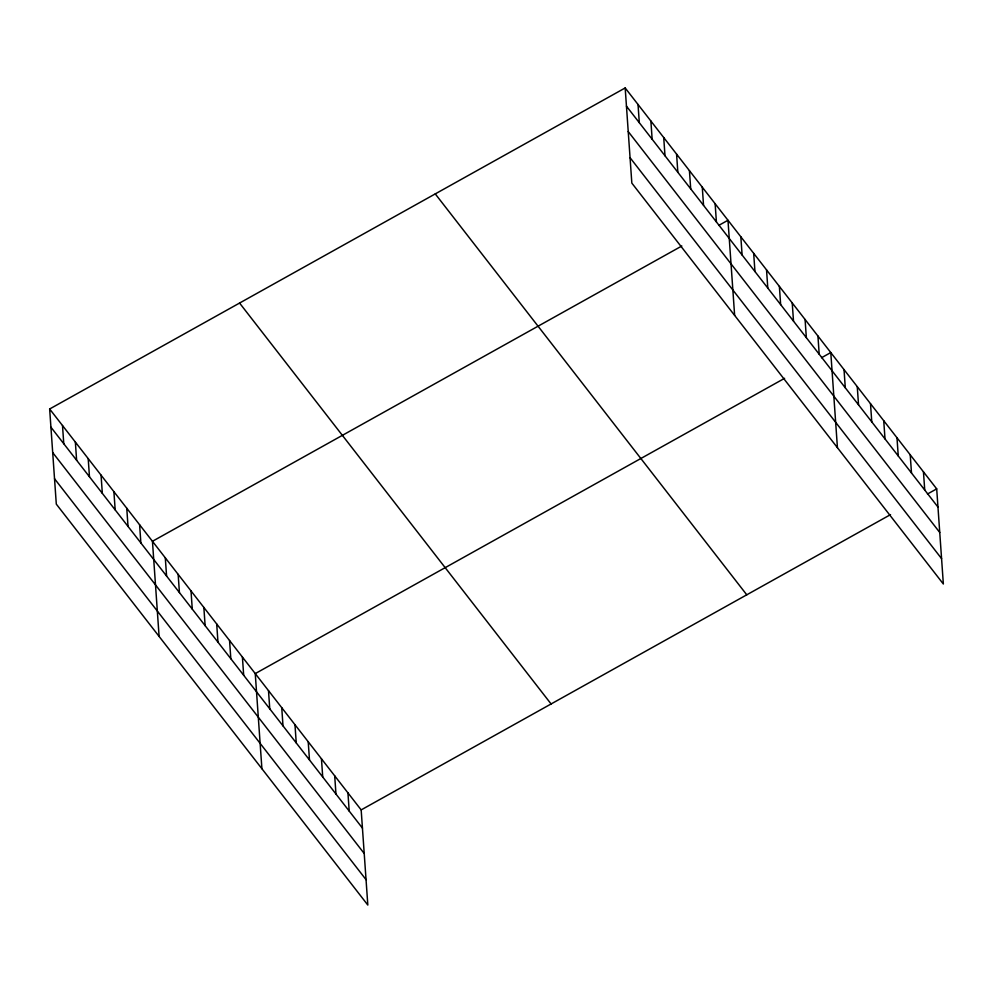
<?xml version="1.0" encoding="UTF-8"?>
<svg xmlns="http://www.w3.org/2000/svg" width="993" height="993" viewBox="0 0 993 993"><rect width="100%" height="100%" fill="white"/><g stroke="black" fill="none" stroke-linecap="round" stroke-linejoin="round"><path stroke-width="1.49" d="M49.65 408.992L361.167 809.903L367.82 905.045L56.303 504.121L49.65 408.992L625.18 87.955L936.697 488.879L943.35 584.008L631.833 183.097L625.18 87.955M681.819 246.003L152.45 541.297L159.103 636.426M718.746 225.411L727.981 220.26L734.634 315.389M784.619 378.308L255.251 673.602L261.904 768.731M821.546 357.716L830.781 352.565L837.434 447.694M361.167 809.903L890.535 514.622M927.462 494.017L936.697 488.879M626.446 106.164L937.975 507.075M628.221 131.548L939.75 532.471M630.058 157.701L941.575 558.625M435.257 193.896L746.773 594.819M239.574 303.051L551.09 703.963M50.928 427.201L362.445 828.112M52.703 452.585L364.22 853.508M54.528 478.738L366.045 879.661M923.453 471.836L924.731 490.046M910.221 454.794L911.487 473.003M896.977 437.752L898.255 455.961M883.733 420.722L885.011 438.918M870.501 403.679L871.767 421.888M857.257 386.637L858.535 404.846M844.025 369.595L845.291 387.804M817.934 336.019L819.2 354.228M805.075 319.485L806.353 337.694M792.228 302.952L793.506 321.149M779.381 286.406L780.647 304.615M766.534 269.873L767.8 288.082M753.675 253.327L754.953 271.536M740.828 236.793L742.106 255.002M715.134 203.714L716.4 221.923M702.274 187.18L703.553 205.39M689.427 170.647L690.706 188.844M676.581 154.101L677.847 172.31M663.721 137.568L665 155.777M650.874 121.034L652.153 139.231M638.027 104.488L639.306 122.698M347.935 792.873L349.201 811.082M334.691 775.831L335.969 794.04M321.447 758.789L322.725 776.998M308.215 741.759L309.481 759.955M294.971 724.716L296.249 742.925M281.739 707.674L283.005 725.883M268.495 690.631L269.761 708.841M242.404 657.056L243.682 675.265M229.557 640.522L230.823 658.731M216.697 623.976L217.976 642.186M203.85 607.443L205.129 625.652M191.004 590.909L192.27 609.119M178.157 574.364L179.423 592.573M165.297 557.83L166.576 576.039M139.603 524.751L140.869 542.96M126.756 508.217L128.023 526.427M113.897 491.684L115.176 509.881M101.05 475.138L102.329 493.347M88.203 458.605L89.469 476.814M75.356 442.059L76.622 460.268M62.497 425.525L63.775 443.734"/></g></svg>
